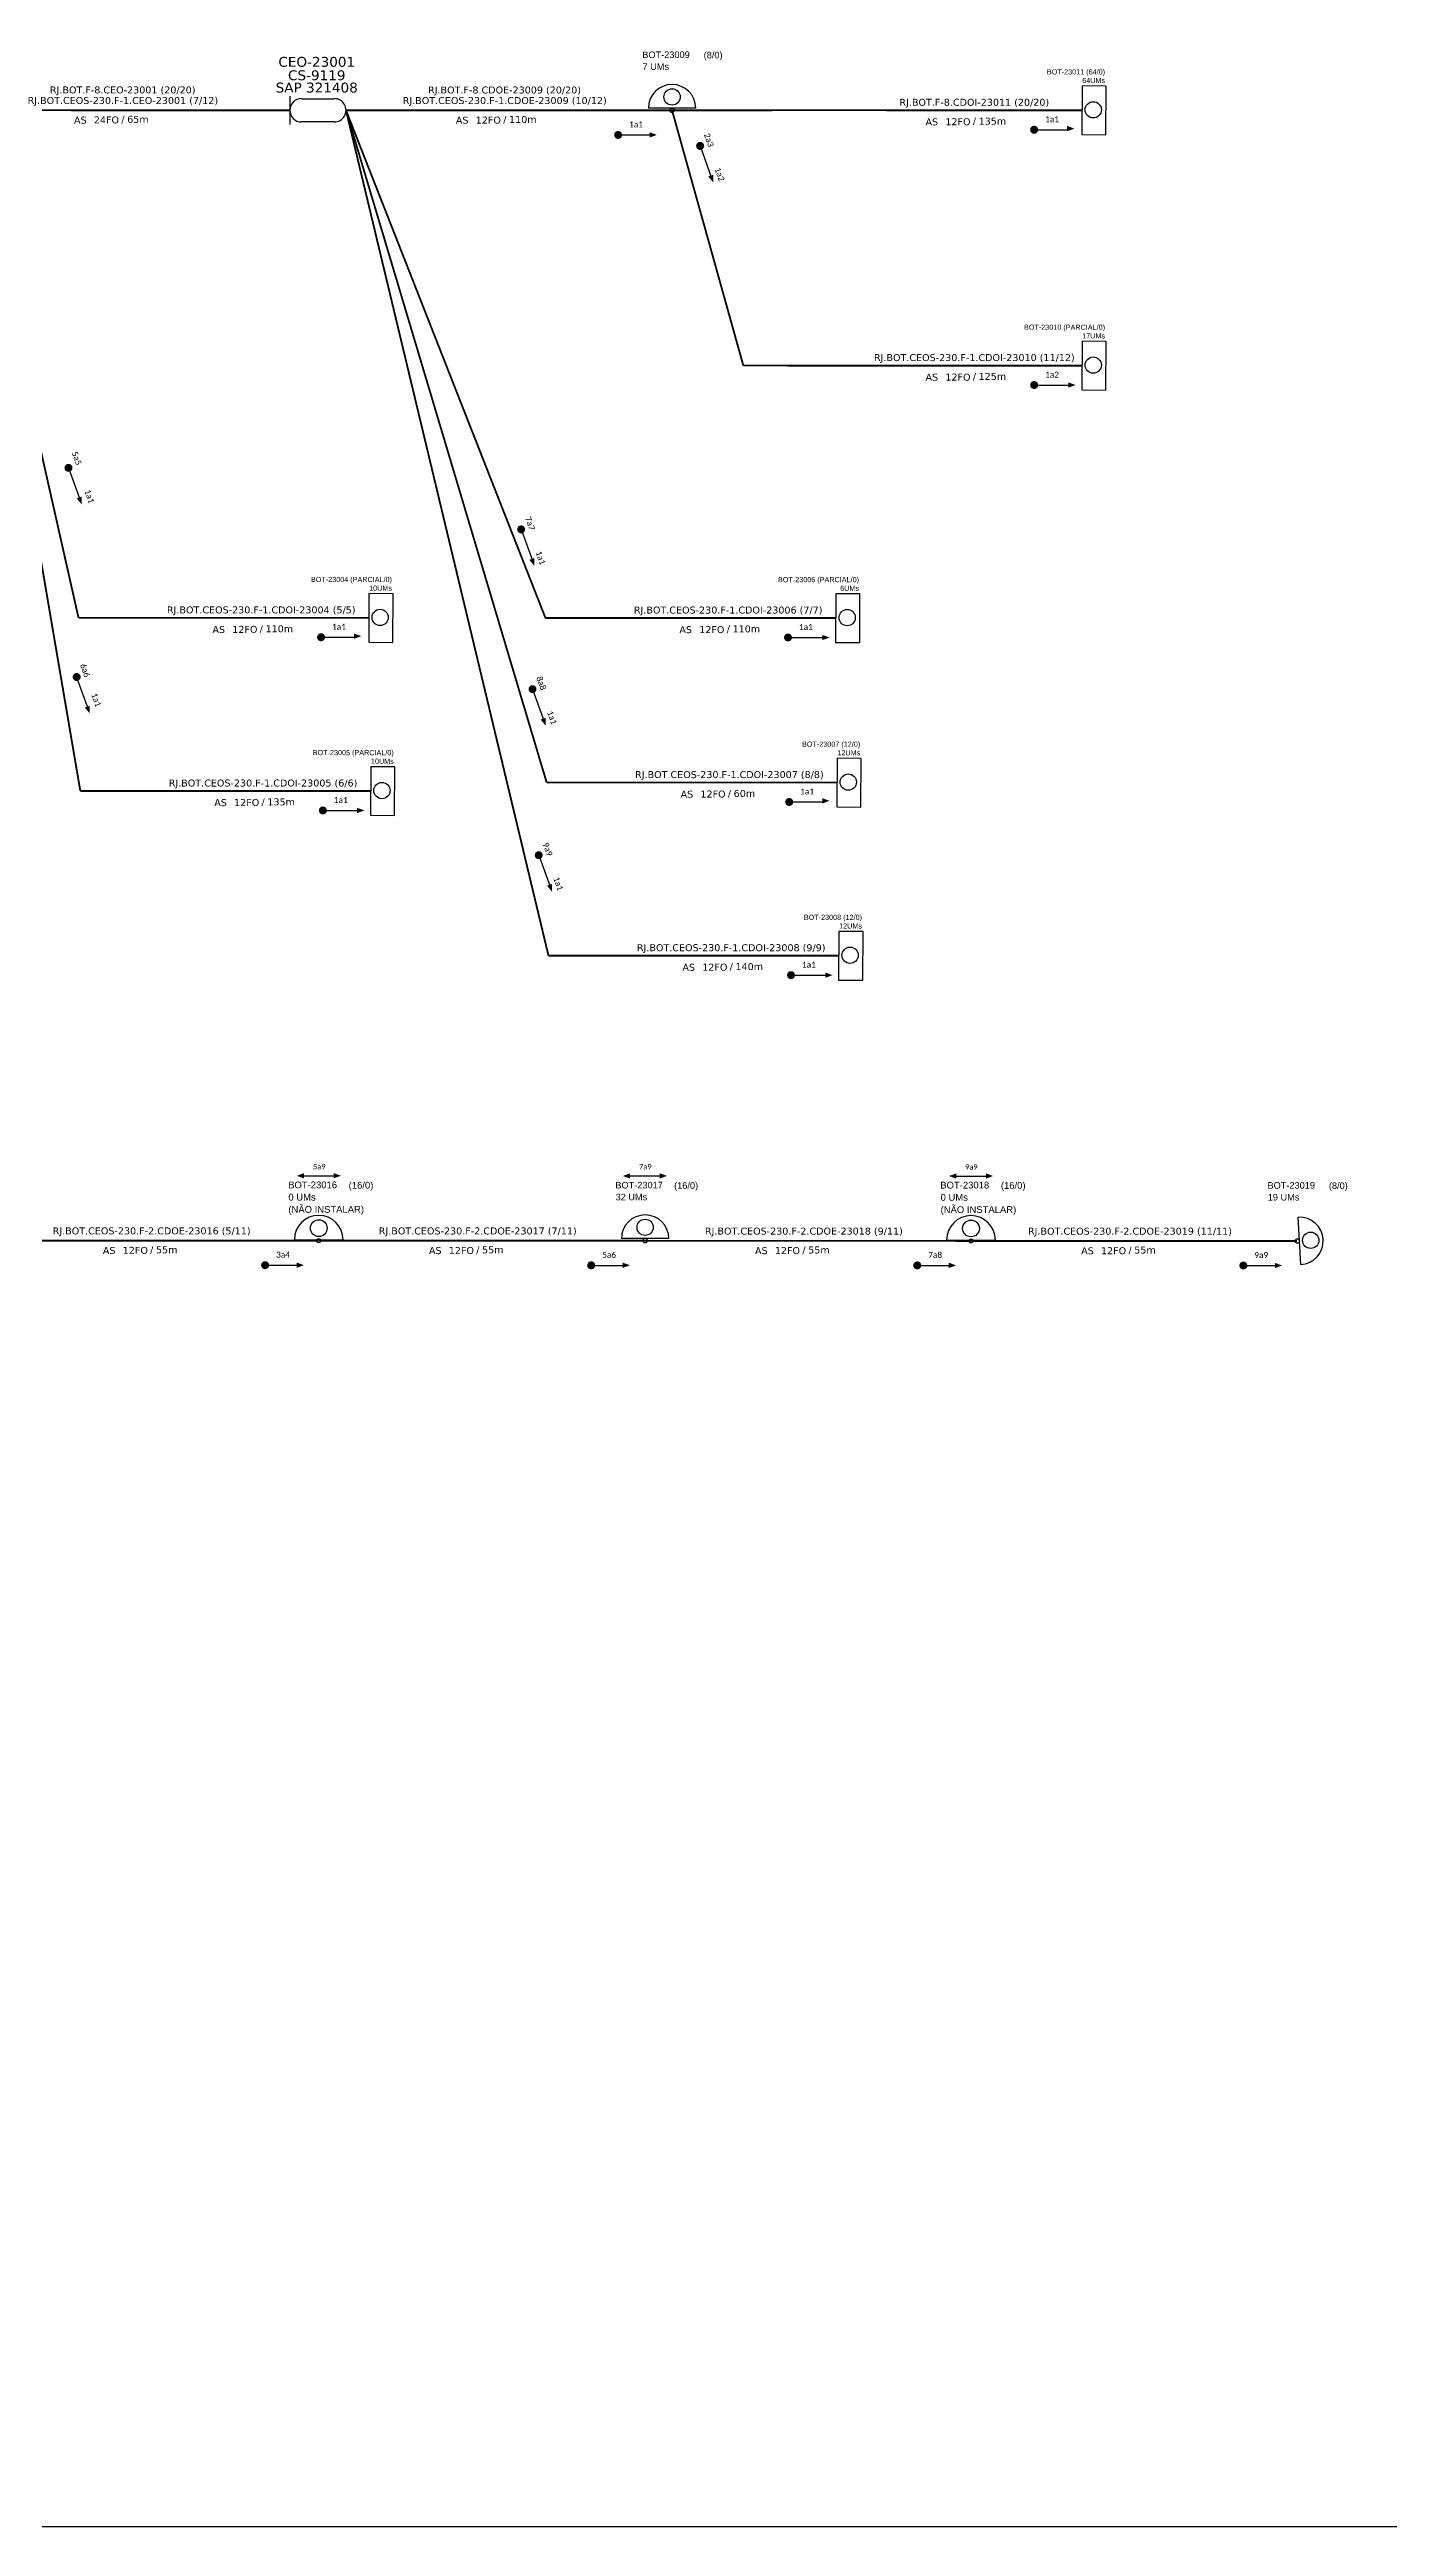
# Model space of a CAD drawing. Header units: metres. Extents: x -2 to 839, y -1 to 593.
# Drawn here: x 438 to 615.7, y -1.1 to 327.2 of the extents above; entities that cross this region are included whole.
import ezdxf
from ezdxf.enums import TextEntityAlignment as Align

# ---------------------------------------------------------------- set-up
doc = ezdxf.new("R2010")
doc.units = ezdxf.units.M
for name, color, linetype, lineweight in [("20.0-LEGENDA DOS CDO'S", 1, 'Continuous', 0), ('20.2-CDO_POSTE', 1, 'Continuous', 5), ('40.1-ETIQUETAS', 1, 'Continuous', 20)]:
    doc.layers.add(name, color=color, linetype=linetype, lineweight=lineweight)
for name, color, linetype in [('20.4-CEOS', 1, 'Continuous'), ('20.5-CEO', 1, 'Continuous'), ('CAP a instalar', 1, 'Continuous'), ('Meio Fio', 7, 'Continuous'), ('SETA', 7, 'Continuous'), ('UNIFILAR', 7, 'Continuous')]:
    doc.layers.add(name, color=color, linetype=linetype)
doc.styles.add('ARIAL', font='arial.ttf')
doc.styles.add('siredit', font='verdana.ttf')
doc.styles.get("Standard").update_dxf_attribs({"font": 'arial.ttf'})
doc.linetypes.add('FENCELINE1', pattern='A,0.25,-0.1,[133,ltypeshp.shx,S=0.1,R=0,X=-0.1,Y=0],-0.1,1', length=1.45)

# ---------------------------------------------------------------- blocks, each defined once
blk = doc.blocks.new('ETIQUETA_RS5F')
at = {"layer": '40.1-ETIQUETAS', "color": 0, "style": 'siredit'}
blk.add_text('/', height=1.5, dxfattribs=at).set_placement((1.55, -1.95), align=Align.MIDDLE_RIGHT)
for tag, p in [('ETIQUETA_R_SECUNDARIA', (1.18, 2.1)), ('ETIQUETA_R_PRIMARIA', (1.18, 4.1)), ('F_ATIVAS/F_MORTAS', (1.11, -4.24))]:
    blk.add_attdef(tag, text='', height=1.5, dxfattribs=at).set_placement(p, align=Align.MIDDLE_CENTER)
for tag, p in [('TIPO_CABO', (-6.62, -2.12)), ('CAP_CABO', (0.37, -2.09))]:
    blk.add_attdef(tag, text='', height=1.5, dxfattribs=at).set_placement(p, align=Align.MIDDLE_RIGHT)
blk.add_attdef('METROS', text='', height=1.5, dxfattribs=at).set_placement((2.11, -1.95), align=Align.MIDDLE_LEFT)
for tag, p in [('FUSÃO_1', (0.82, -8.39)), ('FUSÃO_2', (0.82, -10.6)), ('FUSÃO_3', (0.82, -12.93)), ('FUSÃO_4', (0.82, -15.14)), ('FUSÃO_5', (0.82, -17.16))]:
    blk.add_attdef(tag, text='', height=1.5, dxfattribs=at).set_placement(p, align=Align.CENTER)
blk = doc.blocks.new('CEO_CT_DRT')
at = {"layer": '20.5-CEO', "color": 0}
for p, q in [((-1.56, 1.26), (1.8, 1.26)), ((1.8, -1.13), (-1.56, -1.13))]:
    blk.add_line(p, q, dxfattribs=at)
blk.add_lwpolyline([(-2.75, 1.51), (-2.75, -1.38)], dxfattribs=at)
for centre, start, end in [((-1.56, 0.07), 90, 270), ((1.8, 0.07), 270, 90)]:
    blk.add_arc(centre, 1.2, start, end, dxfattribs=at)
at = {"layer": '20.5-CEO', "color": 7, "style": 'siredit'}
for tag, p in [('CEO_Nº', (0.12, 5.61)), ('LOCAL', (0.12, 4.23)), ('SAP', (0.12, 2.97)), ('FIBRAS_RESERVA', (0.12, -1.94))]:
    blk.add_attdef(tag, text='', height=1.01, dxfattribs=at).set_placement(p, align=Align.TOP_CENTER)
blk = doc.blocks.new('CDOE-TEXTO PADRÃO')
at = {"layer": "20.0-LEGENDA DOS CDO'S", "color": 0, "style": 'ARIAL'}
for tag, p in [('CDO_N', (0.49, 7.39)), ('SAP', (0.51, 1.67)), ('CORDOALHA', (0.5, 4.33)), ('SPLITER_1', (0.59, -0.91)), ('SPLITER_2', (0.6, -3.55)), ('(XX-XX_F)S', (0.54, -8.29)), ('(XX-XX_L)S', (0.55, -10.83)), ('UMS', (0.55, -13.15))]:
    blk.add_attdef(tag, p, '', height=1.7, rotation=0.11799, dxfattribs=at)
blk.add_attdef('FIBRAS_UTILIZADAS', text='', height=1.7, rotation=0.11799, dxfattribs=at).set_placement((19.77, 7.43), align=Align.CENTER)
blk = doc.blocks.new('SAN')
at = {"layer": 'SETA'}
blk.add_lwpolyline([(-2.58, 0), (6.02, 0)], dxfattribs=at)
for points in [[(-2.1, -0.66), (-3.93, 0), (-2.1, 0.67)], [(5.33, 0.68), (7.16, 0.01), (5.33, -0.65)]]:
    blk.add_solid(points, dxfattribs=at)

msp = doc.modelspace()

# ---------------------------------------------------------------- linework, layer by layer
at = {"color": 7}
for p, q in [((523.69, 319.47), (517.41, 319.47)), ((603.92, 166.18), (603.59, 172.45)), ((520.12, 169.62), (513.84, 169.62))]:
    msp.add_line(p, q, dxfattribs=at)
for points in [[(-1.65, -1.11), (839.35, -1.11), (839.35, 592.89), (-1.65, 592.89)], [(574.88, 315.97), (578.07, 315.95), (578.11, 322.4), (574.92, 322.41)]]:
    msp.add_lwpolyline(points, close=True, dxfattribs=at)
at = {"const_width": 0.528}
for points in [[(513.14, 315.92, 1), (513.66, 315.92, 1)], [(568.3, 316.61, 1), (568.83, 316.61, 1)], [(524.18, 314.72, 1), (524.36, 314.22, 1)], [(568.3, 282.77, 1), (568.83, 282.77, 1)], [(440.42, 272.04, 1), (440.6, 271.54, 1)], [(500.45, 263.88, 1), (500.62, 263.39, 1)], [(473.74, 249.33, 1), (474.27, 249.33, 1)], [(535.67, 249.3, 1), (536.19, 249.3, 1)], [(441.51, 244.31, 1), (441.68, 243.81, 1)], [(501.95, 242.7, 1), (502.13, 242.21, 1)], [(473.98, 226.37, 1), (474.51, 226.37, 1)], [(502.78, 220.69, 1), (502.96, 220.2, 1)], [(536.06, 204.54, 1), (536.59, 204.54, 1)], [(466.32, 166.09, 1), (466.85, 166.09, 1)], [(509.56, 166.07, 1), (510.09, 166.07, 1)], [(552.8, 166.06, 1), (553.33, 166.06, 1)], [(596.05, 166.05, 1), (596.57, 166.05, 1)]]:
    msp.add_lwpolyline(points, format="xyb", close=True, dxfattribs=at)
at = {"color": 252}
for points in [[(574.88, 282.12), (578.07, 282.1), (578.11, 288.55), (574.92, 288.57)], [(480.32, 248.68), (483.51, 248.66), (483.55, 255.11), (480.36, 255.13)], [(542.24, 248.65), (545.44, 248.63), (545.47, 255.08), (542.28, 255.1)], [(542.4, 226.85), (545.59, 226.83), (545.63, 233.28), (542.44, 233.3)], [(480.56, 225.73), (483.75, 225.71), (483.79, 232.16), (480.6, 232.17)]]:
    msp.add_lwpolyline(points, close=True, dxfattribs=at)
at = {"color": 252, "const_width": 0.528}
msp.add_lwpolyline([(535.82, 227.5, 1), (536.35, 227.5, 1)], format="xyb", close=True, dxfattribs=at)
at = {"color": 1}
msp.add_lwpolyline([(542.64, 203.89), (545.84, 203.88), (545.87, 210.33), (542.68, 210.34)], close=True, dxfattribs=at)
at = {"color": 8}
for points in [[(470.47, 169.46), (476.93, 169.46, 1)], [(556.95, 169.43), (563.42, 169.43, 1)]]:
    msp.add_lwpolyline(points, format="xyb", close=True, dxfattribs=at)
at = {"color": 7}
for centre, radius in [((520.55, 320.96), 1.08), ((520.55, 319.18), 0.291), ((516.98, 171.11), 1.08), ((516.98, 169.33), 0.291), ((603.46, 169.3), 0.291), ((605.24, 169.39), 1.08)]:
    msp.add_circle(centre, radius, dxfattribs=at)
at = {"color": 8}
for centre, radius in [((473.7, 171), 1.11), ((560.19, 170.97), 1.11), ((473.69, 169.34), 0.266), ((560.18, 169.31), 0.266)]:
    msp.add_circle(centre, radius, dxfattribs=at)
at = {"color": 7}
for centre, start, end in [((520.55, 319.47), 0, 180), ((516.98, 169.62), 0, 180), ((603.75, 169.31), 273.0411, 93.0411)]:
    msp.add_arc(centre, 3.14, start, end, dxfattribs=at)
at = {"layer": 'CAP a instalar', "color": 252, "linetype": 'FENCELINE1', "ltscale": 7, "const_width": 0.246}
for points in [[(426.67, 319.2), (441.84, 251.91)], [(426.67, 319.2), (442.08, 228.96)], [(477.31, 319.19), (503.76, 251.89)], [(477.31, 319.19), (503.92, 230.08)], [(520.55, 319.18), (530, 285.35)], [(530, 285.35), (574.9, 285.34)], [(441.84, 251.91), (480.34, 251.9)], [(503.76, 251.89), (542.26, 251.88)], [(503.92, 230.08), (542.42, 230.07)], [(442.08, 228.96), (480.58, 228.95)]]:
    msp.add_lwpolyline(points, dxfattribs=at)
at = {"layer": 'CAP a instalar', "color": 7, "linetype": 'FENCELINE1', "ltscale": 7, "const_width": 0.246}
for points in [[(426.67, 319.2), (469.87, 319.19)], [(477.31, 319.19), (520.51, 319.18)], [(520.51, 319.18), (536.4, 319.2)], [(536.4, 319.2), (574.9, 319.19)], [(430.49, 169.35), (473.69, 169.34)], [(473.73, 169.34), (516.94, 169.33)], [(516.98, 169.33), (560.18, 169.31)], [(560.22, 169.31), (603.42, 169.3)]]:
    msp.add_lwpolyline(points, dxfattribs=at)
at = {"layer": 'CAP a instalar', "color": 1, "linetype": 'FENCELINE1', "ltscale": 7, "const_width": 0.246}
for points in [[(477.31, 319.19), (504.16, 207.13)], [(504.16, 207.13), (542.66, 207.12)]]:
    msp.add_lwpolyline(points, dxfattribs=at)
at = {"layer": 'Meio Fio', "color": 7}
msp.add_circle((576.4, 319.25), 1.08, dxfattribs=at)
at = {"layer": 'Meio Fio', "color": 252}
for centre in [(576.4, 285.41), (481.84, 251.96), (543.77, 251.94), (482.08, 229.01), (543.92, 230.13)]:
    msp.add_circle(centre, 1.08, dxfattribs=at)
at = {"layer": 'Meio Fio', "color": 1}
msp.add_circle((544.16, 207.18), 1.08, dxfattribs=at)
at = {"layer": 'SETA'}
for points in [[(513.4, 315.92), (517.94, 315.92)], [(568.57, 316.61), (573.11, 316.61)], [(524.27, 314.47), (525.8, 310.2)], [(568.57, 282.77), (573.11, 282.77)], [(440.51, 271.79), (442.04, 267.52)], [(500.53, 263.64), (502.07, 259.36)], [(474.01, 249.33), (478.54, 249.33)], [(535.93, 249.3), (540.47, 249.3)], [(441.59, 244.06), (443.13, 239.78)], [(502.04, 242.46), (503.57, 238.18)], [(474.25, 226.37), (478.78, 226.37)], [(502.87, 220.44), (504.41, 216.17)], [(536.33, 204.54), (540.87, 204.54)], [(466.58, 166.09), (471.12, 166.09)], [(509.83, 166.07), (514.36, 166.07)], [(553.07, 166.06), (557.61, 166.06)], [(596.31, 166.05), (600.85, 166.05)]]:
    msp.add_lwpolyline(points, dxfattribs=at)
at = {"layer": 'SETA', "color": 252}
msp.add_lwpolyline([(536.09, 227.5), (540.63, 227.5)], dxfattribs=at)
at = {"layer": 'SETA'}
for points in [[(517.57, 316.28), (518.54, 315.93), (517.57, 315.58)], [(572.94, 317.12), (573.91, 316.76), (572.94, 316.41)], [(526.02, 310.66), (526.01, 309.63), (525.35, 310.42)], [(573.11, 283.12), (574.07, 282.77), (573.11, 282.42)], [(442.26, 267.98), (442.25, 266.95), (441.59, 267.74)], [(502.28, 259.83), (502.28, 258.8), (501.62, 259.59)], [(478.38, 249.83), (479.35, 249.48), (478.38, 249.12)], [(540.47, 249.65), (541.44, 249.3), (540.47, 248.95)], [(443.34, 240.25), (443.34, 239.22), (442.68, 240.01)], [(503.79, 238.65), (503.78, 237.62), (503.12, 238.41)], [(478.78, 226.73), (479.75, 226.37), (478.78, 226.02)], [(504.62, 216.63), (504.62, 215.61), (503.96, 216.4)], [(540.87, 204.9), (541.83, 204.54), (540.87, 204.19)], [(470.76, 166.45), (471.73, 166.1), (470.76, 165.74)], [(514, 166.43), (514.97, 166.08), (514, 165.73)], [(557.24, 166.42), (558.21, 166.07), (557.24, 165.71)], [(600.49, 166.4), (601.45, 166.05), (600.49, 165.7)]]:
    msp.add_solid(points, dxfattribs=at)
at = {"layer": 'SETA', "color": 252}
msp.add_solid([(540.46, 228), (541.43, 227.65), (540.46, 227.29)], dxfattribs=at)

# ---------------------------------------------------------------- block references
at = {"layer": '20.2-CDO_POSTE', "color": 7}
ref = msp.add_blockref('CDOE-TEXTO PADRÃO', (520.34, 320.27), dxfattribs=dict(at, xscale=0.5132160015106202, yscale=0.5132160015106201, zscale=0.5132160015106201))
ref.add_attrib('CDO_N', 'BOT-23009', (516.6, 326.11), dxfattribs={"layer": "20.0-LEGENDA DOS CDO'S", "color": 0, "height": 0.872, "rotation": 0.118, "style": 'ARIAL'})
ref.add_attrib('CORDOALHA', '7 UMs', (516.63, 324.54), dxfattribs={"layer": "20.0-LEGENDA DOS CDO'S", "color": 0, "height": 0.872, "rotation": 0.118, "style": 'ARIAL'})
ref.add_attrib('FIBRAS_UTILIZADAS', '       (8/0)', dxfattribs={"layer": "20.0-LEGENDA DOS CDO'S", "color": 0, "height": 0.8724, "rotation": 0.118, "style": 'ARIAL'}).set_placement((524.81, 326.07), align=Align.CENTER)
at = {"layer": '20.2-CDO_POSTE', "color": 8}
ref = msp.add_blockref('CDOE-TEXTO PADRÃO', (473.49, 170.27), dxfattribs=dict(at, xscale=0.5281012623906437, yscale=0.5281012623906437, zscale=0.5281012623906437))
ref.add_attrib('CDO_N', 'BOT-23016', (469.64, 176.28), dxfattribs={"layer": "20.0-LEGENDA DOS CDO'S", "color": 0, "height": 0.898, "rotation": 0.118, "style": 'ARIAL'})
ref.add_attrib('CORDOALHA', '0 UMs', (469.67, 174.66), dxfattribs={"layer": "20.0-LEGENDA DOS CDO'S", "color": 0, "height": 0.898, "rotation": 0.118, "style": 'ARIAL'})
ref.add_attrib('SAP', '(NÃO INSTALAR)', (469.67, 173.03), dxfattribs={"layer": "20.0-LEGENDA DOS CDO'S", "color": 0, "height": 0.8977, "rotation": 0.118, "style": 'ARIAL'})
ref.add_attrib('FIBRAS_UTILIZADAS', '       (16/0)', dxfattribs={"layer": "20.0-LEGENDA DOS CDO'S", "color": 0, "height": 0.8977, "rotation": 0.118, "style": 'ARIAL'}).set_placement((478.08, 176.24), align=Align.CENTER)
at = {"layer": '20.2-CDO_POSTE', "color": 7}
ref = msp.add_blockref('CDOE-TEXTO PADRÃO', (516.77, 170.42), dxfattribs=dict(at, xscale=0.5132160015106202, yscale=0.5132160015106201, zscale=0.5132160015106201))
ref.add_attrib('CDO_N', 'BOT-23017', (513.03, 176.26), dxfattribs={"layer": "20.0-LEGENDA DOS CDO'S", "color": 0, "height": 0.872, "rotation": 0.118, "style": 'ARIAL'})
ref.add_attrib('CORDOALHA', '32 UMs', (513.06, 174.69), dxfattribs={"layer": "20.0-LEGENDA DOS CDO'S", "color": 0, "height": 0.872, "rotation": 0.118, "style": 'ARIAL'})
ref.add_attrib('FIBRAS_UTILIZADAS', '       (16/0)', dxfattribs={"layer": "20.0-LEGENDA DOS CDO'S", "color": 0, "height": 0.8724, "rotation": 0.118, "style": 'ARIAL'}).set_placement((521.23, 176.22), align=Align.CENTER)
at = {"layer": '20.2-CDO_POSTE', "color": 8}
ref = msp.add_blockref('CDOE-TEXTO PADRÃO', (559.97, 170.24), dxfattribs=dict(at, xscale=0.5281012623906437, yscale=0.5281012623906437, zscale=0.5281012623906437))
ref.add_attrib('CDO_N', 'BOT-23018', (556.12, 176.25), dxfattribs={"layer": "20.0-LEGENDA DOS CDO'S", "color": 0, "height": 0.898, "rotation": 0.118, "style": 'ARIAL'})
ref.add_attrib('CORDOALHA', '0 UMs', (556.16, 174.63), dxfattribs={"layer": "20.0-LEGENDA DOS CDO'S", "color": 0, "height": 0.898, "rotation": 0.118, "style": 'ARIAL'})
ref.add_attrib('SAP', '(NÃO INSTALAR)', (556.16, 173), dxfattribs={"layer": "20.0-LEGENDA DOS CDO'S", "color": 0, "height": 0.8977, "rotation": 0.118, "style": 'ARIAL'})
ref.add_attrib('FIBRAS_UTILIZADAS', '       (16/0)', dxfattribs={"layer": "20.0-LEGENDA DOS CDO'S", "color": 0, "height": 0.8977, "rotation": 0.118, "style": 'ARIAL'}).set_placement((564.57, 176.21), align=Align.CENTER)
at = {"layer": '20.2-CDO_POSTE', "color": 7}
ref = msp.add_blockref('CDOE-TEXTO PADRÃO', (603.26, 170.39), dxfattribs=dict(at, xscale=0.5132160015106202, yscale=0.5132160015106201, zscale=0.5132160015106201))
ref.add_attrib('CDO_N', 'BOT-23019', (599.51, 176.23), dxfattribs={"layer": "20.0-LEGENDA DOS CDO'S", "color": 0, "height": 0.872, "rotation": 0.118, "style": 'ARIAL'})
ref.add_attrib('CORDOALHA', '19 UMs', (599.54, 174.66), dxfattribs={"layer": "20.0-LEGENDA DOS CDO'S", "color": 0, "height": 0.872, "rotation": 0.118, "style": 'ARIAL'})
ref.add_attrib('FIBRAS_UTILIZADAS', '       (8/0)', dxfattribs={"layer": "20.0-LEGENDA DOS CDO'S", "color": 0, "height": 0.8724, "rotation": 0.118, "style": 'ARIAL'}).set_placement((607.72, 176.19), align=Align.CENTER)
at = {"layer": '20.4-CEOS', "color": 5}
ref = msp.add_blockref('CEO_CT_DRT', (473.43, 319.1), dxfattribs=dict(at, xscale=1.293599999999999, yscale=1.293599999999999, zscale=1.293599999999999, rotation=359.9999964697354))
ref.add_attrib('CEO_Nº', 'CEO-23001', dxfattribs={"layer": '20.5-CEO', "color": 5, "height": 1.311, "rotation": 360, "style": 'siredit'}).set_placement((473.43, 326.27), align=Align.TOP_CENTER)
ref.add_attrib('LOCAL', 'CS-9119', dxfattribs={"layer": '20.5-CEO', "color": 5, "height": 1.311, "rotation": 360, "style": 'siredit'}).set_placement((473.43, 324.49), align=Align.TOP_CENTER)
ref.add_attrib('SAP', 'SAP 321408', dxfattribs={"layer": '20.5-CEO', "color": 5, "height": 1.311, "rotation": 360, "style": 'siredit'}).set_placement((473.43, 322.86), align=Align.TOP_CENTER)
at = {"layer": '40.1-ETIQUETAS', "color": 7}
ref = msp.add_blockref('ETIQUETA_RS5F', (446.99, 319.2), dxfattribs=dict(at, xscale=0.6158591920798788, yscale=0.6158591920798788, zscale=0.6158591920798788))
ref.add_attrib('ETIQUETA_R_PRIMARIA', 'RJ.BOT.F-8.CEO-23001 (20/20)', dxfattribs={"color": 0, "height": 0.9238, "style": 'siredit'}).set_placement((447.7, 321.89), align=Align.MIDDLE_CENTER)
ref.add_attrib('ETIQUETA_R_SECUNDARIA', 'RJ.BOT.CEOS-230.F-1.CEO-23001 (7/12)', dxfattribs={"color": 0, "height": 0.9238, "style": 'siredit'}).set_placement((447.72, 320.49), align=Align.MIDDLE_CENTER)
ref.add_attrib('TIPO_CABO', 'AS', dxfattribs={"color": 0, "height": 0.924, "style": 'siredit'}).set_placement((442.91, 317.89), align=Align.MIDDLE_RIGHT)
ref.add_attrib('CAP_CABO', '24FO', dxfattribs={"color": 0, "height": 0.924, "style": 'siredit'}).set_placement((447.21, 317.91), align=Align.MIDDLE_RIGHT)
ref.add_attrib('METROS', '65m', dxfattribs={"color": 0, "height": 0.924, "style": 'siredit'}).set_placement((448.29, 317.99), align=Align.MIDDLE_LEFT)
ref = msp.add_blockref('ETIQUETA_RS5F', (497.63, 319.18), dxfattribs=dict(at, xscale=0.6158591920798788, yscale=0.6158591920798788, zscale=0.6158591920798788))
ref.add_attrib('ETIQUETA_R_PRIMARIA', 'RJ.BOT.F-8.CDOE-23009 (20/20)', dxfattribs={"color": 0, "height": 0.9238, "style": 'siredit'}).set_placement((498.33, 321.88), align=Align.MIDDLE_CENTER)
ref.add_attrib('ETIQUETA_R_SECUNDARIA', 'RJ.BOT.CEOS-230.F-1.CDOE-23009 (10/12)', dxfattribs={"color": 0, "height": 0.9238, "style": 'siredit'}).set_placement((498.36, 320.48), align=Align.MIDDLE_CENTER)
ref.add_attrib('TIPO_CABO', 'AS', dxfattribs={"color": 0, "height": 0.924, "style": 'siredit'}).set_placement((493.55, 317.88), align=Align.MIDDLE_RIGHT)
ref.add_attrib('CAP_CABO', '12FO', dxfattribs={"color": 0, "height": 0.924, "style": 'siredit'}).set_placement((497.85, 317.89), align=Align.MIDDLE_RIGHT)
ref.add_attrib('METROS', '110m', dxfattribs={"color": 0, "height": 0.924, "style": 'siredit'}).set_placement((498.93, 317.98), align=Align.MIDDLE_LEFT)
ref = msp.add_blockref('ETIQUETA_RS5F', (559.9, 318.96), dxfattribs=dict(at, xscale=0.6158591920798788, yscale=0.6158591920798788, zscale=0.6158591920798788))
ref.add_attrib('ETIQUETA_R_SECUNDARIA', 'RJ.BOT.F-8.CDOI-23011 (20/20)', dxfattribs={"color": 0, "height": 0.9238, "style": 'siredit'}).set_placement((560.63, 320.25), align=Align.MIDDLE_CENTER)
ref.add_attrib('TIPO_CABO', 'AS', dxfattribs={"color": 0, "height": 0.924, "style": 'siredit'}).set_placement((555.83, 317.65), align=Align.MIDDLE_RIGHT)
ref.add_attrib('CAP_CABO', '12FO', dxfattribs={"color": 0, "height": 0.924, "style": 'siredit'}).set_placement((560.13, 317.67), align=Align.MIDDLE_RIGHT)
ref.add_attrib('METROS', '135m', dxfattribs={"color": 0, "height": 0.924, "style": 'siredit'}).set_placement((561.2, 317.75), align=Align.MIDDLE_LEFT)
at = {"layer": '40.1-ETIQUETAS', "color": 252}
ref = msp.add_blockref('ETIQUETA_RS5F', (559.9, 285.11), dxfattribs=dict(at, xscale=0.6158591920798788, yscale=0.6158591920798788, zscale=0.6158591920798788))
ref.add_attrib('ETIQUETA_R_SECUNDARIA', 'RJ.BOT.CEOS-230.F-1.CDOI-23010 (11/12)', dxfattribs={"color": 0, "height": 0.9238, "style": 'siredit'}).set_placement((560.63, 286.41), align=Align.MIDDLE_CENTER)
ref.add_attrib('TIPO_CABO', 'AS', dxfattribs={"color": 0, "height": 0.924, "style": 'siredit'}).set_placement((555.83, 283.81), align=Align.MIDDLE_RIGHT)
ref.add_attrib('CAP_CABO', '12FO', dxfattribs={"color": 0, "height": 0.924, "style": 'siredit'}).set_placement((560.13, 283.82), align=Align.MIDDLE_RIGHT)
ref.add_attrib('METROS', '125m', dxfattribs={"color": 0, "height": 0.924, "style": 'siredit'}).set_placement((561.2, 283.91), align=Align.MIDDLE_LEFT)
ref = msp.add_blockref('ETIQUETA_RS5F', (465.34, 251.67), dxfattribs=dict(at, xscale=0.6158591920798788, yscale=0.6158591920798788, zscale=0.6158591920798788))
ref.add_attrib('ETIQUETA_R_SECUNDARIA', 'RJ.BOT.CEOS-230.F-1.CDOI-23004 (5/5)', dxfattribs={"color": 0, "height": 0.9238, "style": 'siredit'}).set_placement((466.07, 252.96), align=Align.MIDDLE_CENTER)
ref.add_attrib('TIPO_CABO', 'AS', dxfattribs={"color": 0, "height": 0.924, "style": 'siredit'}).set_placement((461.27, 250.36), align=Align.MIDDLE_RIGHT)
ref.add_attrib('CAP_CABO', '12FO', dxfattribs={"color": 0, "height": 0.924, "style": 'siredit'}).set_placement((465.57, 250.38), align=Align.MIDDLE_RIGHT)
ref.add_attrib('METROS', '110m', dxfattribs={"color": 0, "height": 0.924, "style": 'siredit'}).set_placement((466.64, 250.46), align=Align.MIDDLE_LEFT)
ref = msp.add_blockref('ETIQUETA_RS5F', (527.27, 251.64), dxfattribs=dict(at, xscale=0.6158591920798788, yscale=0.6158591920798788, zscale=0.6158591920798788))
ref.add_attrib('ETIQUETA_R_SECUNDARIA', 'RJ.BOT.CEOS-230.F-1.CDOI-23006 (7/7)', dxfattribs={"color": 0, "height": 0.9238, "style": 'siredit'}).set_placement((527.99, 252.94), align=Align.MIDDLE_CENTER)
ref.add_attrib('TIPO_CABO', 'AS', dxfattribs={"color": 0, "height": 0.924, "style": 'siredit'}).set_placement((523.19, 250.34), align=Align.MIDDLE_RIGHT)
ref.add_attrib('CAP_CABO', '12FO', dxfattribs={"color": 0, "height": 0.924, "style": 'siredit'}).set_placement((527.49, 250.35), align=Align.MIDDLE_RIGHT)
ref.add_attrib('METROS', '110m', dxfattribs={"color": 0, "height": 0.924, "style": 'siredit'}).set_placement((528.57, 250.44), align=Align.MIDDLE_LEFT)
ref = msp.add_blockref('ETIQUETA_RS5F', (465.58, 228.72), dxfattribs=dict(at, xscale=0.6158591920798788, yscale=0.6158591920798788, zscale=0.6158591920798788))
ref.add_attrib('ETIQUETA_R_SECUNDARIA', 'RJ.BOT.CEOS-230.F-1.CDOI-23005 (6/6)', dxfattribs={"color": 0, "height": 0.9238, "style": 'siredit'}).set_placement((466.31, 230.01), align=Align.MIDDLE_CENTER)
ref.add_attrib('TIPO_CABO', 'AS', dxfattribs={"color": 0, "height": 0.924, "style": 'siredit'}).set_placement((461.51, 227.41), align=Align.MIDDLE_RIGHT)
ref.add_attrib('CAP_CABO', '12FO', dxfattribs={"color": 0, "height": 0.924, "style": 'siredit'}).set_placement((465.81, 227.43), align=Align.MIDDLE_RIGHT)
ref.add_attrib('METROS', '135m', dxfattribs={"color": 0, "height": 0.924, "style": 'siredit'}).set_placement((466.88, 227.51), align=Align.MIDDLE_LEFT)
ref = msp.add_blockref('ETIQUETA_RS5F', (527.42, 229.84), dxfattribs=dict(at, xscale=0.6158591920798788, yscale=0.6158591920798788, zscale=0.6158591920798788))
ref.add_attrib('ETIQUETA_R_SECUNDARIA', 'RJ.BOT.CEOS-230.F-1.CDOI-23007 (8/8)', dxfattribs={"color": 0, "height": 0.9238, "style": 'siredit'}).set_placement((528.15, 231.13), align=Align.MIDDLE_CENTER)
ref.add_attrib('TIPO_CABO', 'AS', dxfattribs={"color": 0, "height": 0.924, "style": 'siredit'}).set_placement((523.35, 228.53), align=Align.MIDDLE_RIGHT)
ref.add_attrib('CAP_CABO', '12FO', dxfattribs={"color": 0, "height": 0.924, "style": 'siredit'}).set_placement((527.65, 228.55), align=Align.MIDDLE_RIGHT)
ref.add_attrib('METROS', '60m', dxfattribs={"color": 0, "height": 0.924, "style": 'siredit'}).set_placement((528.72, 228.63), align=Align.MIDDLE_LEFT)
at = {"layer": '40.1-ETIQUETAS', "color": 1}
ref = msp.add_blockref('ETIQUETA_RS5F', (527.66, 206.89), dxfattribs=dict(at, xscale=0.6158591920798788, yscale=0.6158591920798788, zscale=0.6158591920798788))
ref.add_attrib('ETIQUETA_R_SECUNDARIA', 'RJ.BOT.CEOS-230.F-1.CDOI-23008 (9/9)', dxfattribs={"color": 0, "height": 0.9238, "style": 'siredit'}).set_placement((528.39, 208.18), align=Align.MIDDLE_CENTER)
ref.add_attrib('TIPO_CABO', 'AS', dxfattribs={"color": 0, "height": 0.924, "style": 'siredit'}).set_placement((523.59, 205.58), align=Align.MIDDLE_RIGHT)
ref.add_attrib('CAP_CABO', '12FO', dxfattribs={"color": 0, "height": 0.924, "style": 'siredit'}).set_placement((527.89, 205.6), align=Align.MIDDLE_RIGHT)
ref.add_attrib('METROS', '140m', dxfattribs={"color": 0, "height": 0.924, "style": 'siredit'}).set_placement((528.96, 205.68), align=Align.MIDDLE_LEFT)
at = {"layer": '40.1-ETIQUETAS', "color": 7}
ref = msp.add_blockref('ETIQUETA_RS5F', (450.81, 169.35), dxfattribs=dict(at, xscale=0.6158591920798788, yscale=0.6158591920798788, zscale=0.6158591920798788))
ref.add_attrib('ETIQUETA_R_SECUNDARIA', 'RJ.BOT.CEOS-230.F-2.CDOE-23016 (5/11)', dxfattribs={"color": 0, "height": 0.9238, "style": 'siredit'}).set_placement((451.54, 170.64), align=Align.MIDDLE_CENTER)
ref.add_attrib('TIPO_CABO', 'AS', dxfattribs={"color": 0, "height": 0.924, "style": 'siredit'}).set_placement((446.74, 168.04), align=Align.MIDDLE_RIGHT)
ref.add_attrib('CAP_CABO', '12FO', dxfattribs={"color": 0, "height": 0.924, "style": 'siredit'}).set_placement((451.04, 168.06), align=Align.MIDDLE_RIGHT)
ref.add_attrib('METROS', '55m', dxfattribs={"color": 0, "height": 0.924, "style": 'siredit'}).set_placement((452.11, 168.14), align=Align.MIDDLE_LEFT)
ref = msp.add_blockref('ETIQUETA_RS5F', (494.05, 169.33), dxfattribs=dict(at, xscale=0.6158591920798788, yscale=0.6158591920798788, zscale=0.6158591920798788))
ref.add_attrib('ETIQUETA_R_SECUNDARIA', 'RJ.BOT.CEOS-230.F-2.CDOE-23017 (7/11)', dxfattribs={"color": 0, "height": 0.9238, "style": 'siredit'}).set_placement((494.78, 170.63), align=Align.MIDDLE_CENTER)
ref.add_attrib('TIPO_CABO', 'AS', dxfattribs={"color": 0, "height": 0.924, "style": 'siredit'}).set_placement((489.98, 168.03), align=Align.MIDDLE_RIGHT)
ref.add_attrib('CAP_CABO', '12FO', dxfattribs={"color": 0, "height": 0.924, "style": 'siredit'}).set_placement((494.28, 168.04), align=Align.MIDDLE_RIGHT)
ref.add_attrib('METROS', '55m', dxfattribs={"color": 0, "height": 0.924, "style": 'siredit'}).set_placement((495.35, 168.13), align=Align.MIDDLE_LEFT)
ref = msp.add_blockref('ETIQUETA_RS5F', (537.3, 169.32), dxfattribs=dict(at, xscale=0.6158591920798788, yscale=0.6158591920798788, zscale=0.6158591920798788))
ref.add_attrib('ETIQUETA_R_SECUNDARIA', 'RJ.BOT.CEOS-230.F-2.CDOE-23018 (9/11)', dxfattribs={"color": 0, "height": 0.9238, "style": 'siredit'}).set_placement((538.03, 170.61), align=Align.MIDDLE_CENTER)
ref.add_attrib('TIPO_CABO', 'AS', dxfattribs={"color": 0, "height": 0.924, "style": 'siredit'}).set_placement((533.22, 168.02), align=Align.MIDDLE_RIGHT)
ref.add_attrib('CAP_CABO', '12FO', dxfattribs={"color": 0, "height": 0.924, "style": 'siredit'}).set_placement((537.52, 168.03), align=Align.MIDDLE_RIGHT)
ref.add_attrib('METROS', '55m', dxfattribs={"color": 0, "height": 0.924, "style": 'siredit'}).set_placement((538.6, 168.11), align=Align.MIDDLE_LEFT)
ref = msp.add_blockref('ETIQUETA_RS5F', (580.54, 169.3), dxfattribs=dict(at, xscale=0.6158591920798788, yscale=0.6158591920798788, zscale=0.6158591920798788))
ref.add_attrib('ETIQUETA_R_SECUNDARIA', 'RJ.BOT.CEOS-230.F-2.CDOE-23019 (11/11)', dxfattribs={"color": 0, "height": 0.9238, "style": 'siredit'}).set_placement((581.27, 170.6), align=Align.MIDDLE_CENTER)
ref.add_attrib('TIPO_CABO', 'AS', dxfattribs={"color": 0, "height": 0.924, "style": 'siredit'}).set_placement((576.47, 168), align=Align.MIDDLE_RIGHT)
ref.add_attrib('CAP_CABO', '12FO', dxfattribs={"color": 0, "height": 0.924, "style": 'siredit'}).set_placement((580.77, 168.01), align=Align.MIDDLE_RIGHT)
ref.add_attrib('METROS', '55m', dxfattribs={"color": 0, "height": 0.924, "style": 'siredit'}).set_placement((581.84, 168.1), align=Align.MIDDLE_LEFT)
at = {"layer": 'UNIFILAR', "color": 5, "lineweight": -3, "xscale": 0.528, "yscale": 0.528, "zscale": 0.528}
for p in [(472.86, 177.94), (516.1, 177.92), (559.35, 177.91)]:
    msp.add_blockref('SAN', p, dxfattribs=at)

# ---------------------------------------------------------------- texts
at = {"color": 7, "insert": (577.97, 324.62), "char_height": 0.6854, "width": 11.123, "attachment_point": 3, "rotation": 359.9363, "style": 'ARIAL'}
msp.add_mtext('BOT-23011 (64/0)\\P64UMs', dxfattribs=at)
at = {"width": 13.3894, "attachment_point": 5}
for s, insert, char_height in [('\\C7;\\fCalibri|b0|i0|c0|p34;1a1', (515.77, 317.31), 0.792), ('\\C7;\\fCalibri|b0|i0|c0|p34;1a1', (570.94, 318), 0.792), ('\\C7;\\fCalibri|b0|i0|c0|p34;1a2', (570.94, 284.15), 0.792), ('\\C7;\\fCalibri|b0|i0|c0|p34;1a1', (476.38, 250.71), 0.792), ('\\C7;\\fCalibri|b0|i0|c0|p34;1a1', (538.3, 250.69), 0.792), ('\\C7;\\fCalibri|b0|i0|c0|p34;1a1', (476.62, 227.76), 0.792), ('\\C7;\\fCalibri|b0|i0|c0|p34;1a1', (538.7, 205.93), 0.792), ('\\C7;\\fCalibri|b0|i0|c0|p34;5a9', (473.76, 179.15), 0.7181), ('\\C7;\\fCalibri|b0|i0|c0|p34;7a9', (517, 179.14), 0.7181), ('\\C7;\\fCalibri|b0|i0|c0|p34;9a9', (560.24, 179.12), 0.7181), ('\\C7;\\fCalibri|b0|i0|c0|p34;3a4', (468.96, 167.48), 0.792), ('\\C7;\\fCalibri|b0|i0|c0|p34;5a6', (512.2, 167.46), 0.792), ('\\C7;\\fCalibri|b0|i0|c0|p34;7a8', (555.44, 167.45), 0.792), ('\\C7;\\fCalibri|b0|i0|c0|p34;9a9', (598.68, 167.43), 0.792)]:
    msp.add_mtext(s, dxfattribs=dict(at, insert=insert, char_height=char_height))
at = {"char_height": 0.792, "width": 13.3894, "attachment_point": 5, "rotation": 289.7143}
for s, insert in [('\\C7;\\fCalibri|b0|i0|c0|p34;2a3', (525.44, 315.25)), ('\\C7;\\fCalibri|b0|i0|c0|p34;1a2', (526.86, 310.69)), ('\\C7;\\fCalibri|b0|i0|c0|p34;5a5', (441.6, 273.06)), ('\\C7;\\fCalibri|b0|i0|c0|p34;1a1', (443.29, 268)), ('\\C7;\\fCalibri|b0|i0|c0|p34;7a7', (501.71, 264.42)), ('\\C7;\\fCalibri|b0|i0|c0|p34;1a1', (503.12, 259.85)), ('\\C7;\\fCalibri|b0|i0|c0|p34;6a6', (442.7, 244.93)), ('\\C7;\\fCalibri|b0|i0|c0|p34;8a8', (503.21, 243.24)), ('\\C7;\\fCalibri|b0|i0|c0|p34;1a1', (444.19, 241.03)), ('\\C7;\\fCalibri|b0|i0|c0|p34;1a1', (504.63, 238.67)), ('\\C7;\\fCalibri|b0|i0|c0|p34;9a9', (504.05, 221.23)), ('\\C7;\\fCalibri|b0|i0|c0|p34;1a1', (505.46, 216.66))]:
    msp.add_mtext(s, dxfattribs=dict(at, insert=insert))
at = {"color": 252, "char_height": 0.6854, "width": 11.123, "attachment_point": 3, "rotation": 359.9363, "style": 'ARIAL'}
for s, insert in [('BOT-23010 (PARCIAL/0)\\P17UMs', (577.97, 290.77)), ('BOT-23004 (PARCIAL/0)\\P10UMs', (483.41, 257.33)), ('BOT-23006 (PARCIAL/0)\\P6UMs', (545.34, 257.31)), ('BOT-23005 (PARCIAL/0)\\P10UMs', (483.65, 234.38)), ('BOT-23007 (12/0)\\P12UMs', (545.5, 235.5))]:
    msp.add_mtext(s, dxfattribs=dict(at, insert=insert))
at = {"color": 252, "insert": (538.46, 228.88), "char_height": 0.792, "width": 13.3894, "attachment_point": 5}
msp.add_mtext('\\C7;\\fCalibri|b0|i0|c0|p34;1a1', dxfattribs=at)
at = {"color": 1, "insert": (545.74, 212.55), "char_height": 0.6854, "width": 11.123, "attachment_point": 3, "rotation": 359.9363, "style": 'ARIAL'}
msp.add_mtext('BOT-23008 (12/0)\\P12UMs', dxfattribs=at)

doc.saveas('drawing.dxf')
